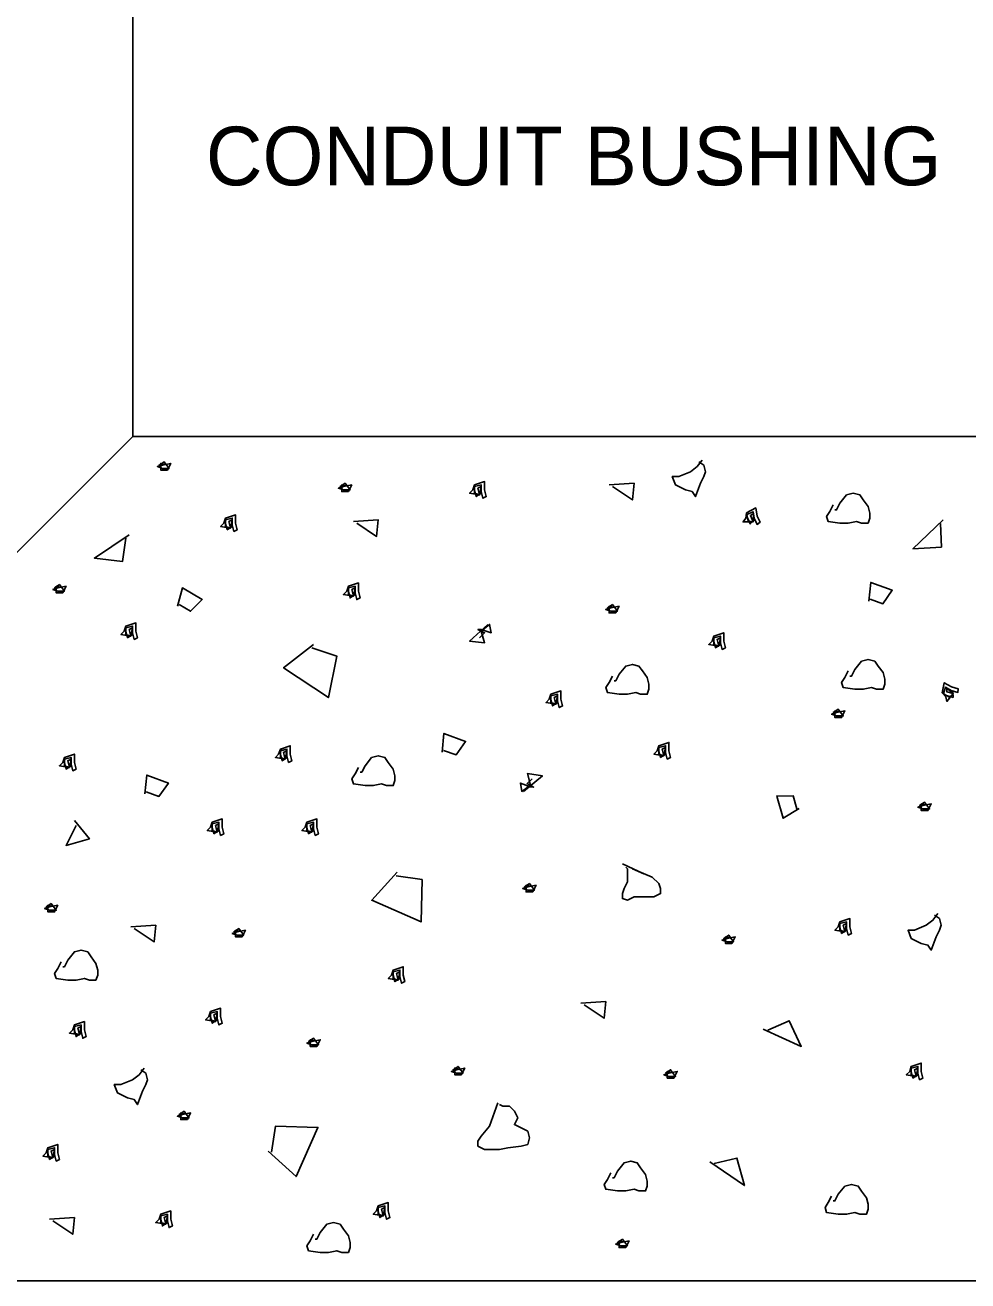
# Model space of a CAD drawing. Extents: x 64947 to 65627, y 69080 to 69520.
# Drawn here: x 65146.2 to 65184.8, y 69209.5 to 69260.9 of the extents above; entities that cross this region are included whole.
import ezdxf

# ---------------------------------------------------------------- set-up
doc = ezdxf.new("R2010")
doc.units = 0
for name, color, linetype in [('Design_EX_Roadway Notes', 7, 'Continuous'), ('Lighting_EX_Conduit', 7, 'Continuous'), ('Lighting_EX_Foundation', 7, 'Continuous')]:
    doc.layers.add(name, color=color, linetype=linetype)

msp = doc.modelspace()

# ---------------------------------------------------------------- linework, layer by layer
at = {"layer": 'Lighting_EX_Conduit'}
for p, q in [((65150.614, 69313.65), (65150.614, 69244.064)), ((65150.614, 69244.064), (65191.787, 69244.064))]:
    msp.add_line(p, q, dxfattribs=at)
at = {"layer": 'Lighting_EX_Foundation'}
for p, q in [((65145.465, 69238.915), (65150.614, 69244.064)), ((65145.465, 69209.483), (65214.559, 69209.483))]:
    msp.add_line(p, q, dxfattribs=at)
for points in [[(65152.033, 69242.896), (65151.761, 69242.964), (65151.761, 69242.691), (65152.033, 69242.691), (65152.168, 69242.964), (65151.828, 69242.896), (65151.624, 69242.828), (65151.828, 69242.759), (65152.101, 69242.759), (65151.896, 69243.031), (65151.693, 69242.896), (65151.828, 69242.896)], [(65173.934, 69243.099), (65173.729, 69242.828), (65173.457, 69242.623), (65172.981, 69242.42), (65172.709, 69242.42), (65172.709, 69242.42), (65172.844, 69242.079), (65173.252, 69241.875), (65173.524, 69241.806), (65173.66, 69241.603), (65173.866, 69242.148), (65174.001, 69242.42), (65174.069, 69242.623), (65174.001, 69242.896), (65173.797, 69243.031)], [(65159.446, 69242.011), (65159.175, 69242.08), (65159.175, 69241.808), (65159.446, 69241.808), (65159.583, 69242.08), (65159.242, 69242.011), (65159.038, 69241.943), (65159.242, 69241.875), (65159.515, 69241.875), (65159.31, 69242.148), (65159.107, 69242.011), (65159.242, 69242.011)], [(65164.616, 69241.875), (65164.683, 69241.603), (65164.888, 69241.738), (65164.888, 69242.079), (65164.616, 69242.011), (65164.616, 69241.738), (65164.819, 69241.671), (65164.888, 69242.011), (65164.751, 69241.943), (65164.819, 69241.671), (65164.411, 69241.738), (65164.548, 69241.875), (65164.616, 69242.079), (65165.024, 69242.216), (65165.024, 69241.875), (65165.091, 69241.603), (65164.956, 69241.535), (65164.888, 69241.806), (65164.888, 69241.806)], [(65170.124, 69242.079), (65171.145, 69242.146), (65171.077, 69241.466), (65170.26, 69242.011)], [(65179.307, 69241.263), (65179.17, 69240.99), (65179.035, 69240.787), (65179.102, 69240.582), (65179.578, 69240.515), (65179.918, 69240.515), (65180.258, 69240.582), (65180.463, 69240.515), (65180.734, 69240.515), (65180.803, 69240.719), (65180.803, 69240.923), (65180.734, 69241.195), (65180.531, 69241.467), (65180.394, 69241.672), (65180.123, 69241.74), (65179.85, 69241.672), (65179.578, 69241.33), (65179.442, 69241.058), (65179.375, 69241.058)], [(65175.789, 69240.735), (65175.904, 69240.48), (65176.082, 69240.649), (65176.022, 69240.984), (65175.767, 69240.869), (65175.814, 69240.601), (65176.027, 69240.571), (65176.035, 69240.916), (65175.912, 69240.827), (65176.027, 69240.571), (65175.612, 69240.567), (65175.723, 69240.724), (65175.754, 69240.937), (65176.132, 69241.142), (65176.192, 69240.806), (65176.305, 69240.551), (65176.184, 69240.46), (65176.069, 69240.716), (65176.069, 69240.716)], [(65154.414, 69240.515), (65154.482, 69240.242), (65154.685, 69240.379), (65154.685, 69240.719), (65154.414, 69240.65), (65154.414, 69240.379), (65154.617, 69240.31), (65154.685, 69240.65), (65154.55, 69240.582), (65154.617, 69240.31), (65154.209, 69240.379), (65154.345, 69240.515), (65154.414, 69240.719), (65154.822, 69240.855), (65154.822, 69240.515), (65154.89, 69240.242), (65154.754, 69240.175), (65154.685, 69240.447), (65154.685, 69240.447)], [(65159.65, 69240.582), (65160.671, 69240.65), (65160.603, 69239.97), (65159.786, 69240.515)], [(65183.809, 69240.652), (65182.568, 69239.467), (65183.732, 69239.534), (65183.699, 69240.494)], [(65150.468, 69240.038), (65149.041, 69239.085), (65150.197, 69238.949), (65150.332, 69239.902)], [(65159.446, 69237.724), (65159.515, 69237.453), (65159.718, 69237.589), (65159.718, 69237.929), (65159.446, 69237.861), (65159.446, 69237.589), (65159.65, 69237.521), (65159.718, 69237.861), (65159.583, 69237.793), (65159.65, 69237.521), (65159.242, 69237.589), (65159.378, 69237.724), (65159.446, 69237.929), (65159.855, 69238.064), (65159.855, 69237.724), (65159.923, 69237.453), (65159.786, 69237.384), (65159.718, 69237.656), (65159.718, 69237.656)], [(65180.767, 69237.319), (65180.838, 69238.091), (65181.724, 69237.765), (65181.338, 69237.212), (65180.822, 69237.398)], [(65147.748, 69237.861), (65147.476, 69237.929), (65147.476, 69237.656), (65147.748, 69237.656), (65147.883, 69237.929), (65147.543, 69237.861), (65147.34, 69237.793), (65147.543, 69237.724), (65147.816, 69237.724), (65147.611, 69237.997), (65147.408, 69237.861), (65147.543, 69237.861)], [(65152.441, 69237.113), (65152.644, 69237.861), (65153.46, 69237.384), (65152.984, 69236.908), (65152.509, 69237.181)], [(65170.397, 69237.045), (65170.124, 69237.113), (65170.124, 69236.841), (65170.397, 69236.841), (65170.532, 69237.113), (65170.192, 69237.045), (65169.989, 69236.976), (65170.192, 69236.908), (65170.464, 69236.908), (65170.26, 69237.181), (65170.057, 69237.045), (65170.192, 69237.045)], [(65150.332, 69236.091), (65150.4, 69235.82), (65150.605, 69235.956), (65150.605, 69236.296), (65150.332, 69236.228), (65150.332, 69235.956), (65150.537, 69235.888), (65150.605, 69236.228), (65150.468, 69236.159), (65150.537, 69235.888), (65150.129, 69235.956), (65150.265, 69236.091), (65150.332, 69236.296), (65150.74, 69236.431), (65150.74, 69236.091), (65150.808, 69235.82), (65150.672, 69235.751), (65150.605, 69236.023), (65150.605, 69236.023)], [(65165.159, 69236.365), (65164.411, 69235.683), (65165.024, 69235.616), (65164.888, 69236.091), (65165.228, 69236.365), (65165.296, 69236.023), (65164.888, 69236.159), (65164.751, 69236.159), (65165.024, 69236.023), (65164.819, 69235.82)], [(65174.409, 69235.683), (65174.477, 69235.411), (65174.682, 69235.548), (65174.682, 69235.888), (65174.409, 69235.82), (65174.409, 69235.548), (65174.614, 69235.48), (65174.682, 69235.82), (65174.545, 69235.751), (65174.614, 69235.48), (65174.206, 69235.548), (65174.342, 69235.683), (65174.409, 69235.888), (65174.817, 69236.023), (65174.817, 69235.683), (65174.885, 69235.411), (65174.749, 69235.343), (65174.682, 69235.616), (65174.682, 69235.616)], [(65158.017, 69235.548), (65156.794, 69234.595), (65158.63, 69233.371), (65158.97, 69235.072), (65157.95, 69235.411)], [(65170.26, 69234.255), (65170.124, 69233.984), (65169.989, 69233.779), (65170.057, 69233.576), (65170.532, 69233.507), (65170.872, 69233.507), (65171.212, 69233.576), (65171.416, 69233.507), (65171.688, 69233.507), (65171.756, 69233.712), (65171.756, 69233.916), (65171.688, 69234.187), (65171.485, 69234.46), (65171.348, 69234.664), (65171.077, 69234.732), (65170.805, 69234.664), (65170.532, 69234.324), (65170.397, 69234.052), (65170.329, 69234.052)], [(65179.918, 69234.46), (65179.783, 69234.187), (65179.646, 69233.984), (65179.715, 69233.779), (65180.19, 69233.712), (65180.531, 69233.712), (65180.871, 69233.779), (65181.074, 69233.712), (65181.346, 69233.712), (65181.414, 69233.916), (65181.414, 69234.119), (65181.346, 69234.392), (65181.142, 69234.664), (65181.006, 69234.869), (65180.734, 69234.937), (65180.463, 69234.869), (65180.19, 69234.527), (65180.055, 69234.255), (65179.986, 69234.255)], [(65183.943, 69233.458), (65184.211, 69233.381), (65184.198, 69233.625), (65183.902, 69233.795), (65183.825, 69233.524), (65184.063, 69233.39), (65184.222, 69233.532), (65183.962, 69233.762), (65183.953, 69233.609), (65184.222, 69233.532), (65183.959, 69233.216), (65183.91, 69233.398), (65183.767, 69233.559), (65183.853, 69233.981), (65184.148, 69233.811), (65184.416, 69233.734), (65184.408, 69233.582), (65184.14, 69233.66), (65184.14, 69233.66)], [(65167.743, 69233.302), (65167.811, 69233.031), (65168.016, 69233.167), (65168.016, 69233.507), (65167.743, 69233.439), (65167.743, 69233.167), (65167.948, 69233.099), (65168.016, 69233.439), (65167.88, 69233.371), (65167.948, 69233.099), (65167.54, 69233.167), (65167.675, 69233.302), (65167.743, 69233.507), (65168.151, 69233.642), (65168.151, 69233.302), (65168.219, 69233.031), (65168.083, 69232.964), (65168.016, 69233.234), (65168.016, 69233.234)], [(65179.646, 69232.759), (65179.375, 69232.827), (65179.375, 69232.554), (65179.646, 69232.554), (65179.783, 69232.827), (65179.442, 69232.759), (65179.238, 69232.691), (65179.442, 69232.623), (65179.715, 69232.623), (65179.51, 69232.894), (65179.307, 69232.759), (65179.442, 69232.759)], [(65163.287, 69231.129), (65163.357, 69231.901), (65164.244, 69231.573), (65163.858, 69231.022), (65163.342, 69231.208)], [(65156.658, 69231.058), (65156.726, 69230.786), (65156.929, 69230.921), (65156.929, 69231.261), (65156.658, 69231.193), (65156.658, 69230.921), (65156.861, 69230.853), (65156.929, 69231.193), (65156.794, 69231.126), (65156.861, 69230.853), (65156.453, 69230.921), (65156.589, 69231.058), (65156.658, 69231.261), (65157.066, 69231.398), (65157.066, 69231.058), (65157.134, 69230.786), (65156.997, 69230.718), (65156.929, 69230.99), (65156.929, 69230.99)], [(65172.164, 69231.193), (65172.233, 69230.921), (65172.436, 69231.058), (65172.436, 69231.398), (65172.164, 69231.329), (65172.164, 69231.058), (65172.368, 69230.99), (65172.436, 69231.329), (65172.301, 69231.261), (65172.368, 69230.99), (65171.961, 69231.058), (65172.096, 69231.193), (65172.164, 69231.398), (65172.572, 69231.534), (65172.572, 69231.193), (65172.641, 69230.921), (65172.504, 69230.853), (65172.436, 69231.126), (65172.436, 69231.126)], [(65147.816, 69230.718), (65147.883, 69230.445), (65148.088, 69230.581), (65148.088, 69230.921), (65147.816, 69230.853), (65147.816, 69230.581), (65148.019, 69230.513), (65148.088, 69230.853), (65147.951, 69230.786), (65148.019, 69230.513), (65147.611, 69230.581), (65147.748, 69230.718), (65147.816, 69230.921), (65148.224, 69231.058), (65148.224, 69230.718), (65148.291, 69230.445), (65148.156, 69230.378), (65148.088, 69230.65), (65148.088, 69230.65)], [(65159.855, 69230.513), (65159.718, 69230.242), (65159.583, 69230.038), (65159.65, 69229.833), (65160.126, 69229.765), (65160.466, 69229.765), (65160.806, 69229.833), (65161.011, 69229.765), (65161.282, 69229.765), (65161.351, 69229.97), (65161.351, 69230.173), (65161.282, 69230.445), (65161.079, 69230.718), (65160.942, 69230.923), (65160.671, 69230.99), (65160.398, 69230.923), (65160.126, 69230.581), (65159.99, 69230.31), (65159.923, 69230.31)], [(65151.112, 69229.428), (65151.184, 69230.2), (65152.071, 69229.872), (65151.685, 69229.321), (65151.168, 69229.507)], [(65166.611, 69229.523), (65167.394, 69230.164), (65166.786, 69230.264), (65166.898, 69229.781), (65166.543, 69229.526), (65166.493, 69229.869), (65166.893, 69229.713), (65167.03, 69229.705), (65166.765, 69229.855), (65166.979, 69230.049)], [(65177.915, 69228.822), (65177.249, 69228.427), (65176.994, 69229.337), (65177.668, 69229.346), (65177.819, 69228.82)], [(65183.183, 69228.949), (65182.91, 69229.017), (65182.91, 69228.745), (65183.183, 69228.745), (65183.318, 69229.017), (65182.978, 69228.949), (65182.775, 69228.88), (65182.978, 69228.812), (65183.25, 69228.812), (65183.046, 69229.085), (65182.842, 69228.949), (65182.978, 69228.949)], [(65148.291, 69228.132), (65147.883, 69227.316), (65148.836, 69227.587), (65148.224, 69228.335)], [(65153.868, 69228.064), (65153.937, 69227.792), (65154.14, 69227.927), (65154.14, 69228.268), (65153.868, 69228.2), (65153.868, 69227.927), (65154.072, 69227.86), (65154.14, 69228.2), (65154.005, 69228.132), (65154.072, 69227.86), (65153.664, 69227.927), (65153.8, 69228.064), (65153.868, 69228.268), (65154.277, 69228.403), (65154.277, 69228.064), (65154.345, 69227.792), (65154.208, 69227.724), (65154.14, 69227.995), (65154.14, 69227.995)], [(65157.745, 69228.064), (65157.814, 69227.792), (65158.017, 69227.927), (65158.017, 69228.268), (65157.745, 69228.2), (65157.745, 69227.927), (65157.95, 69227.86), (65158.017, 69228.2), (65157.882, 69228.132), (65157.95, 69227.86), (65157.542, 69227.927), (65157.677, 69228.064), (65157.745, 69228.268), (65158.154, 69228.403), (65158.154, 69228.064), (65158.222, 69227.792), (65158.085, 69227.724), (65158.017, 69227.995), (65158.017, 69227.995)], [(65161.441, 69226.22), (65160.4, 69225.069), (65162.422, 69224.181), (65162.461, 69225.916), (65161.397, 69226.074)], [(65170.668, 69226.567), (65171.553, 69226.159), (65171.077, 69226.364), (65171.893, 69226.023), (65172.164, 69225.751), (65172.233, 69225.546), (65172.233, 69225.343), (65171.961, 69225.206), (65171.756, 69225.206), (65171.485, 69225.206), (65171.145, 69225.206), (65170.872, 69225.071), (65170.668, 69225.138), (65170.668, 69225.343), (65170.737, 69225.546), (65170.872, 69225.819), (65170.872, 69226.091), (65170.872, 69226.364), (65170.805, 69226.431)], [(65166.995, 69225.616), (65166.723, 69225.683), (65166.723, 69225.411), (65166.995, 69225.411), (65167.132, 69225.683), (65166.792, 69225.616), (65166.587, 69225.546), (65166.792, 69225.479), (65167.063, 69225.479), (65166.86, 69225.751), (65166.655, 69225.616), (65166.792, 69225.616)], [(65147.408, 69224.798), (65147.135, 69224.868), (65147.135, 69224.595), (65147.408, 69224.595), (65147.543, 69224.868), (65147.203, 69224.798), (65147, 69224.731), (65147.203, 69224.663), (65147.476, 69224.663), (65147.271, 69224.935), (65147.068, 69224.798), (65147.203, 69224.798)], [(65179.578, 69223.981), (65179.646, 69223.71), (65179.85, 69223.845), (65179.85, 69224.186), (65179.578, 69224.118), (65179.578, 69223.845), (65179.783, 69223.778), (65179.85, 69224.118), (65179.715, 69224.05), (65179.783, 69223.778), (65179.375, 69223.845), (65179.51, 69223.981), (65179.578, 69224.186), (65179.986, 69224.321), (65179.986, 69223.981), (65180.055, 69223.71), (65179.918, 69223.642), (65179.85, 69223.913), (65179.85, 69223.913)], [(65183.592, 69224.526), (65183.387, 69224.253), (65183.115, 69224.05), (65182.638, 69223.845), (65182.367, 69223.845), (65182.367, 69223.845), (65182.502, 69223.505), (65182.91, 69223.301), (65183.183, 69223.233), (65183.318, 69223.028), (65183.523, 69223.573), (65183.66, 69223.845), (65183.727, 69224.05), (65183.66, 69224.321), (65183.455, 69224.458)], [(65150.537, 69223.981), (65151.556, 69224.05), (65151.488, 69223.368), (65150.672, 69223.913)], [(65155.093, 69223.778), (65154.822, 69223.845), (65154.822, 69223.573), (65155.093, 69223.573), (65155.23, 69223.845), (65154.89, 69223.778), (65154.685, 69223.71), (65154.89, 69223.642), (65155.162, 69223.642), (65154.957, 69223.913), (65154.754, 69223.778), (65154.89, 69223.778)], [(65175.157, 69223.505), (65174.885, 69223.573), (65174.885, 69223.302), (65175.157, 69223.302), (65175.293, 69223.573), (65174.954, 69223.505), (65174.749, 69223.438), (65174.954, 69223.37), (65175.225, 69223.37), (65175.022, 69223.642), (65174.817, 69223.505), (65174.954, 69223.505)], [(65147.68, 69222.553), (65147.543, 69222.28), (65147.408, 69222.077), (65147.476, 69221.872), (65147.951, 69221.805), (65148.291, 69221.805), (65148.631, 69221.872), (65148.836, 69221.805), (65149.107, 69221.805), (65149.176, 69222.009), (65149.176, 69222.212), (65149.107, 69222.485), (65148.904, 69222.757), (65148.767, 69222.962), (65148.496, 69223.03), (65148.224, 69222.962), (65147.951, 69222.62), (65147.816, 69222.349), (65147.748, 69222.349)], [(65161.282, 69222.009), (65161.351, 69221.737), (65161.554, 69221.872), (65161.554, 69222.212), (65161.282, 69222.145), (65161.282, 69221.872), (65161.487, 69221.805), (65161.554, 69222.145), (65161.419, 69222.077), (65161.487, 69221.805), (65161.079, 69221.872), (65161.214, 69222.009), (65161.282, 69222.212), (65161.69, 69222.349), (65161.69, 69222.009), (65161.759, 69221.737), (65161.622, 69221.669), (65161.554, 69221.942), (65161.554, 69221.942)], [(65153.8, 69220.307), (65153.868, 69220.036), (65154.072, 69220.171), (65154.072, 69220.512), (65153.8, 69220.444), (65153.8, 69220.171), (65154.005, 69220.104), (65154.072, 69220.444), (65153.937, 69220.376), (65154.005, 69220.104), (65153.597, 69220.171), (65153.732, 69220.307), (65153.8, 69220.512), (65154.208, 69220.647), (65154.208, 69220.307), (65154.277, 69220.036), (65154.14, 69219.968), (65154.072, 69220.239), (65154.072, 69220.239)], [(65168.968, 69220.852), (65169.989, 69220.92), (65169.92, 69220.239), (65169.104, 69220.784)], [(65148.224, 69219.764), (65148.291, 69219.491), (65148.496, 69219.628), (65148.496, 69219.968), (65148.224, 69219.899), (65148.224, 69219.628), (65148.428, 69219.559), (65148.496, 69219.899), (65148.359, 69219.831), (65148.428, 69219.559), (65148.019, 69219.628), (65148.156, 69219.764), (65148.224, 69219.968), (65148.631, 69220.104), (65148.631, 69219.764), (65148.699, 69219.491), (65148.564, 69219.423), (65148.496, 69219.696), (65148.496, 69219.696)], [(65176.435, 69219.798), (65177.994, 69219.083), (65177.504, 69220.138), (65176.622, 69219.754)], [(65158.154, 69219.288), (65157.882, 69219.356), (65157.882, 69219.083), (65158.154, 69219.083), (65158.29, 69219.356), (65157.95, 69219.288), (65157.745, 69219.22), (65157.95, 69219.151), (65158.222, 69219.151), (65158.017, 69219.423), (65157.814, 69219.288), (65157.95, 69219.288)], [(65151.08, 69218.198), (65150.877, 69217.927), (65150.603, 69217.723), (65150.127, 69217.52), (65149.855, 69217.52), (65149.855, 69217.52), (65149.992, 69217.178), (65150.4, 69216.973), (65150.671, 69216.905), (65150.808, 69216.702), (65151.013, 69217.247), (65151.148, 69217.52), (65151.216, 69217.723), (65151.148, 69217.995), (65150.945, 69218.131)], [(65164.071, 69218.131), (65163.8, 69218.198), (65163.8, 69217.927), (65164.071, 69217.927), (65164.208, 69218.198), (65163.868, 69218.131), (65163.663, 69218.063), (65163.868, 69217.995), (65164.14, 69217.995), (65163.935, 69218.268), (65163.732, 69218.131), (65163.868, 69218.131)], [(65172.776, 69217.995), (65172.504, 69218.063), (65172.504, 69217.79), (65172.776, 69217.79), (65172.912, 69218.063), (65172.572, 69217.995), (65172.368, 69217.927), (65172.572, 69217.858), (65172.844, 69217.858), (65172.641, 69218.131), (65172.436, 69217.995), (65172.572, 69217.995)], [(65182.502, 69218.063), (65182.57, 69217.79), (65182.775, 69217.927), (65182.775, 69218.268), (65182.502, 69218.198), (65182.502, 69217.927), (65182.707, 69217.858), (65182.775, 69218.198), (65182.638, 69218.131), (65182.707, 69217.858), (65182.298, 69217.927), (65182.435, 69218.063), (65182.502, 69218.268), (65182.91, 69218.403), (65182.91, 69218.063), (65182.978, 69217.79), (65182.842, 69217.723), (65182.775, 69217.995), (65182.775, 69217.995)], [(65165.567, 69216.77), (65165.228, 69215.817), (65164.888, 69215.409), (65164.751, 69215.205), (65164.751, 69215.001), (65165.024, 69214.864), (65165.296, 69214.864), (65165.636, 69214.864), (65165.976, 69214.932), (65166.52, 69215.001), (65166.792, 69215.069), (65166.86, 69215.342), (65166.792, 69215.614), (65166.52, 69215.749), (65166.247, 69215.885), (65166.384, 69216.157), (65166.247, 69216.43), (65166.044, 69216.633), (65165.772, 69216.633), (65165.636, 69216.702)], [(65152.849, 69216.294), (65152.576, 69216.362), (65152.576, 69216.09), (65152.849, 69216.09), (65152.984, 69216.362), (65152.644, 69216.294), (65152.441, 69216.225), (65152.644, 69216.157), (65152.916, 69216.157), (65152.712, 69216.43), (65152.509, 69216.294), (65152.644, 69216.294)], [(65156.156, 69214.801), (65157.301, 69213.756), (65158.2, 69215.771), (65156.466, 69215.822), (65156.302, 69214.757)], [(65147.135, 69214.729), (65147.203, 69214.457), (65147.408, 69214.594), (65147.408, 69214.932), (65147.135, 69214.864), (65147.135, 69214.594), (65147.34, 69214.524), (65147.408, 69214.864), (65147.271, 69214.797), (65147.34, 69214.524), (65146.932, 69214.594), (65147.068, 69214.729), (65147.135, 69214.932), (65147.543, 69215.069), (65147.543, 69214.729), (65147.611, 69214.457), (65147.476, 69214.389), (65147.408, 69214.661), (65147.408, 69214.661)], [(65170.192, 69213.913), (65170.057, 69213.641), (65169.92, 69213.436), (65169.989, 69213.233), (65170.464, 69213.165), (65170.805, 69213.165), (65171.145, 69213.233), (65171.348, 69213.165), (65171.62, 69213.165), (65171.688, 69213.368), (65171.688, 69213.573), (65171.62, 69213.845), (65171.416, 69214.116), (65171.28, 69214.321), (65171.008, 69214.39), (65170.737, 69214.321), (65170.464, 69213.981), (65170.329, 69213.708), (65170.26, 69213.708)], [(65174.25, 69214.364), (65175.663, 69213.387), (65175.362, 69214.513), (65174.428, 69214.288)], [(65179.238, 69212.959), (65179.102, 69212.688), (65178.967, 69212.483), (65179.035, 69212.28), (65179.51, 69212.211), (65179.85, 69212.211), (65180.19, 69212.28), (65180.394, 69212.211), (65180.666, 69212.211), (65180.734, 69212.416), (65180.734, 69212.62), (65180.666, 69212.891), (65180.463, 69213.164), (65180.326, 69213.368), (65180.055, 69213.436), (65179.783, 69213.368), (65179.51, 69213.028), (65179.375, 69212.756), (65179.307, 69212.756)], [(65151.761, 69212.008), (65151.828, 69211.735), (65152.033, 69211.872), (65152.033, 69212.211), (65151.761, 69212.143), (65151.761, 69211.872), (65151.964, 69211.803), (65152.033, 69212.143), (65151.896, 69212.075), (65151.964, 69211.803), (65151.556, 69211.872), (65151.693, 69212.008), (65151.761, 69212.211), (65152.168, 69212.348), (65152.168, 69212.008), (65152.236, 69211.735), (65152.101, 69211.668), (65152.033, 69211.94), (65152.033, 69211.94)], [(65160.671, 69212.348), (65160.739, 69212.075), (65160.942, 69212.211), (65160.942, 69212.551), (65160.671, 69212.483), (65160.671, 69212.211), (65160.874, 69212.143), (65160.942, 69212.483), (65160.806, 69212.416), (65160.874, 69212.143), (65160.466, 69212.211), (65160.603, 69212.348), (65160.671, 69212.551), (65161.079, 69212.688), (65161.079, 69212.348), (65161.146, 69212.075), (65161.011, 69212.008), (65160.942, 69212.28), (65160.942, 69212.28)], [(65147.203, 69212.008), (65148.224, 69212.075), (65148.156, 69211.395), (65147.34, 69211.94)], [(65158.017, 69211.395), (65157.882, 69211.124), (65157.745, 69210.92), (65157.814, 69210.716), (65158.29, 69210.647), (65158.63, 69210.647), (65158.97, 69210.716), (65159.173, 69210.647), (65159.446, 69210.647), (65159.513, 69210.852), (65159.513, 69211.055), (65159.446, 69211.327), (65159.241, 69211.6), (65159.105, 69211.805), (65158.833, 69211.872), (65158.562, 69211.805), (65158.29, 69211.464), (65158.154, 69211.192), (65158.085, 69211.192)], [(65170.805, 69211.055), (65170.532, 69211.123), (65170.532, 69210.85), (65170.805, 69210.85), (65170.94, 69211.123), (65170.6, 69211.055), (65170.397, 69210.987), (65170.6, 69210.92), (65170.872, 69210.92), (65170.668, 69211.19), (65170.464, 69211.055), (65170.6, 69211.055)]]:
    msp.add_lwpolyline(points, dxfattribs=at)

# ---------------------------------------------------------------- texts
at = {"layer": 'Design_EX_Roadway Notes'}
msp.add_text('CONDUIT BUSHING', height=2.39999, dxfattribs=at).set_placement((65153.608, 69254.351))

doc.saveas('drawing.dxf')
